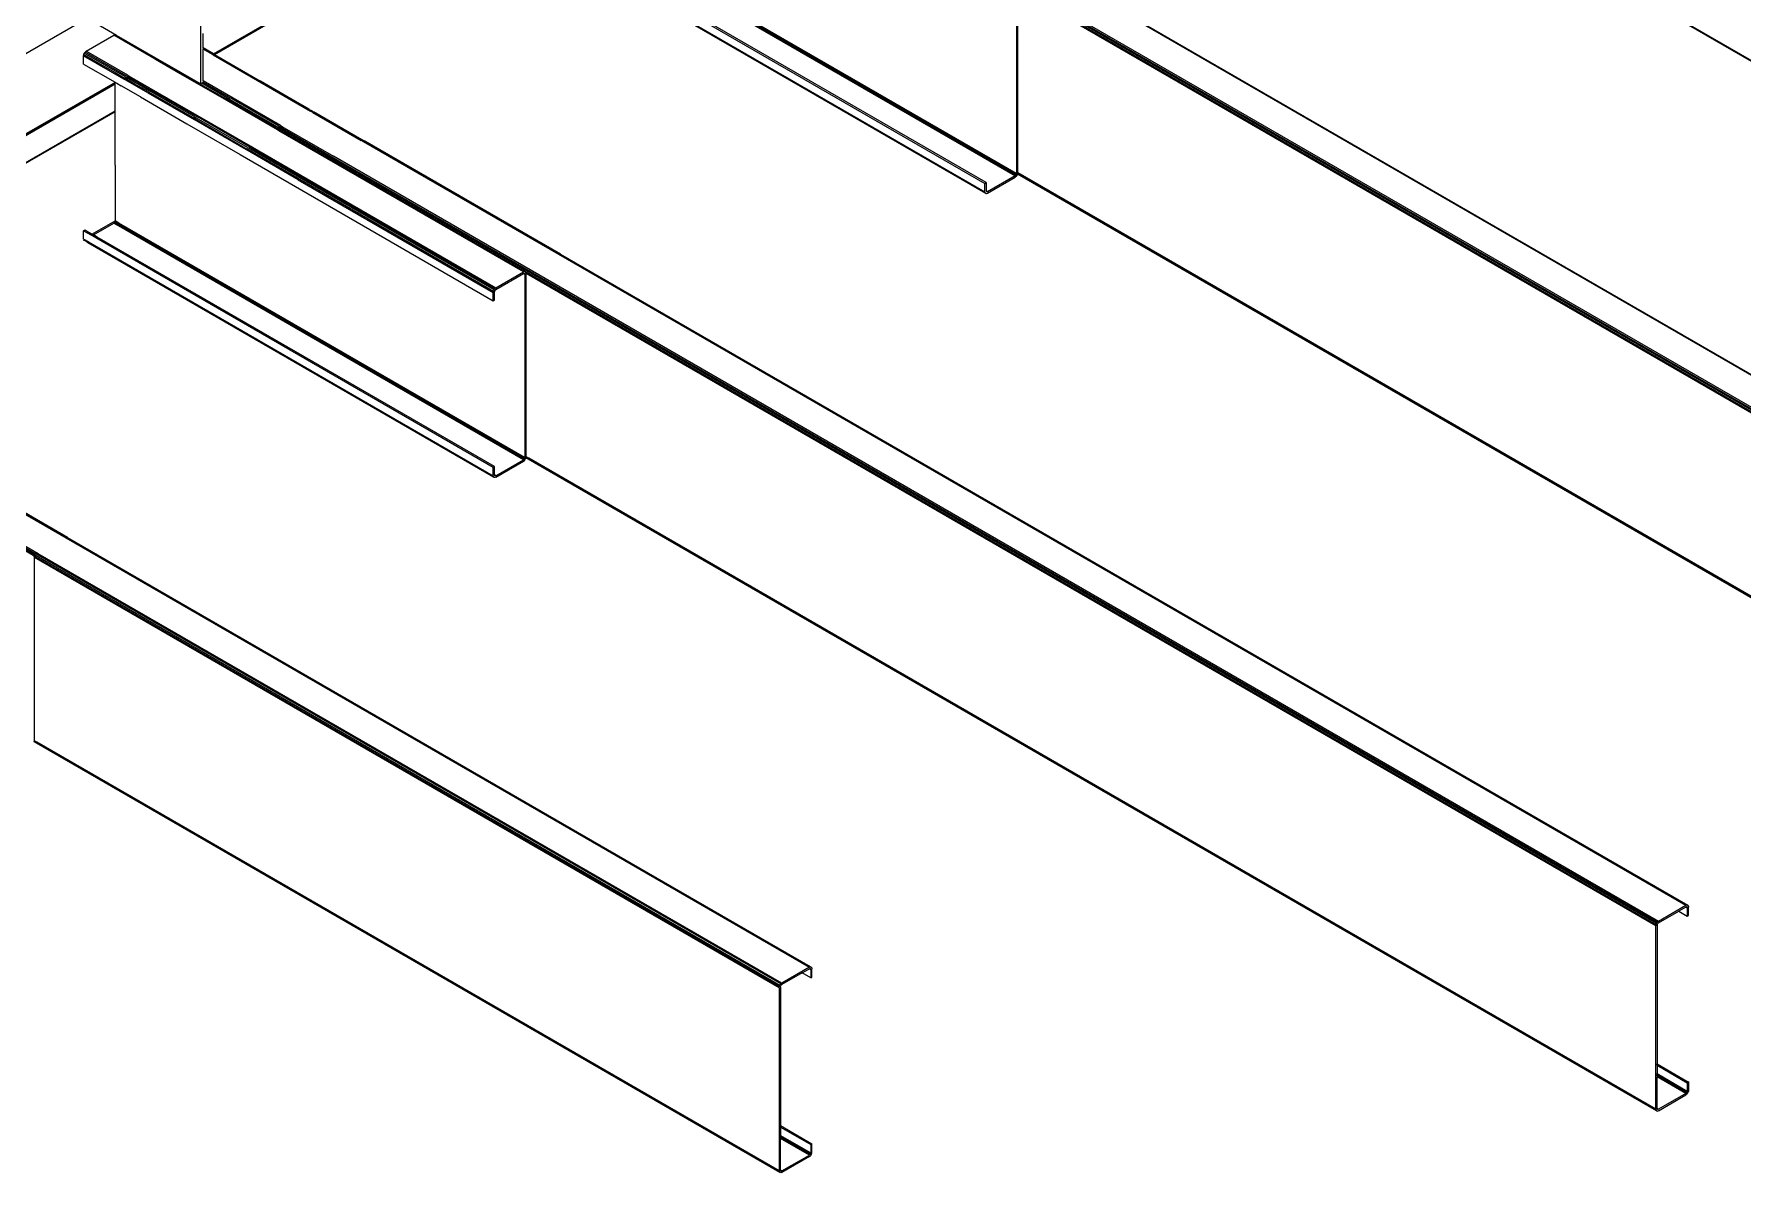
# Model space of a CAD drawing. Header units: millimetres. Extents: x 16 to 499, y 22 to 82.
# Drawn here: x 175.16 to 183.6, y 29.47 to 35.09 of the extents above; entities that cross this region are included whole.
import ezdxf

# ---------------------------------------------------------------- set-up
doc = ezdxf.new("R2010")
doc.units = ezdxf.units.MM
doc.layers.add('BARRAS_DE_ACERO', color=7, linetype='Continuous', lineweight=9)

msp = doc.modelspace()

# ---------------------------------------------------------------- linework, layer by layer
at = {"layer": 'BARRAS_DE_ACERO'}
for p, q in [((191.7077, 30.3016), (180.5596, 36.7379)), ((180.5616, 36.7414), (191.7077, 30.3063)), ((175.9825, 36.0327), (175.9825, 34.8466)), ((187.5007, 31.0002), (178.8046, 36.0209)), ((187.6487, 31.0948), (179.2171, 35.9629)), ((187.5035, 31.0066), (179.0681, 35.8768)), ((178.0011, 35.5506), (180.0063, 34.3929)), ((180.0088, 34.3949), (178.004, 35.5524)), ((177.8547, 35.4661), (179.8584, 34.3093)), ((179.8638, 34.3592), (177.8822, 35.5034)), ((180.0128, 35.309), (180.0128, 34.4041)), ((180.0193, 34.4079), (180.0193, 35.3127)), ((187.4998, 30.9939), (180.0193, 35.3127)), ((180.0387, 35.3314), (187.5127, 31.0163)), ((175.4158, 35.1663), (174.8621, 34.8466)), ((175.5681, 35.0859), (175.4288, 35.1663)), ((175.418, 35.008), (175.554, 35.0865)), ((175.554, 35.0865), (175.559, 35.0882)), ((175.7584, 34.9685), (175.554, 35.0865)), ((175.559, 35.0882), (175.5631, 35.0874)), ((175.559, 35.0882), (175.7642, 34.9697)), ((175.5678, 35.0847), (175.5631, 35.0874)), ((175.5679, 35.0853), (175.5678, 35.0847)), ((175.7649, 34.9709), (175.5678, 35.0847)), ((175.773, 34.9675), (175.5681, 35.0859)), ((175.7508, 34.9796), (175.5681, 35.0852)), ((175.9954, 35.0248), (175.9954, 35.0959)), ((175.9954, 35.0232), (175.9954, 35.0248)), ((176.0471, 34.995), (175.9954, 35.0248)), ((175.405, 34.9856), (175.6028, 34.8714)), ((175.405, 34.9444), (175.405, 34.9856)), ((175.405, 34.9444), (175.5605, 34.8547)), ((175.406, 34.9918), (175.4977, 34.9389)), ((175.6095, 34.8825), (175.4088, 34.9983)), ((175.6164, 34.8865), (175.4131, 35.004)), ((175.6235, 34.8893), (175.418, 35.008)), ((175.4977, 34.9389), (175.5605, 34.9026)), ((175.7508, 34.9796), (175.7661, 34.9708)), ((175.7584, 34.9685), (175.7602, 34.9674)), ((175.8825, 34.8969), (175.7602, 34.9674)), ((175.7642, 34.9697), (175.8838, 34.9007)), ((175.7649, 34.9709), (175.7656, 34.9705)), ((175.8854, 34.9014), (175.7656, 34.9705)), ((175.8863, 34.9021), (175.773, 34.9675)), ((176.0417, 34.9919), (175.9954, 35.0187)), ((175.9954, 34.8615), (175.9954, 35.0187)), ((176.0417, 34.9919), (176.0418, 34.9918)), ((176.0457, 34.9895), (176.0418, 34.9918)), ((176.0457, 34.9942), (176.0465, 34.9937)), ((176.0457, 34.9895), (176.5254, 34.7126)), ((176.0498, 34.9918), (176.0465, 34.9937)), ((176.0498, 34.9918), (176.2664, 34.8667)), ((176.0511, 34.9926), (176.2677, 34.8675)), ((175.5605, 34.8543), (174.961, 34.5081)), ((175.5605, 34.9026), (175.6024, 34.8784)), ((175.5605, 34.8543), (175.5605, 34.852)), ((175.6042, 34.8773), (175.6024, 34.8784)), ((175.7221, 34.8026), (175.6028, 34.8714)), ((175.6064, 34.8761), (175.6042, 34.8773)), ((175.6064, 34.8761), (175.6086, 34.8748)), ((175.6583, 34.8461), (175.6086, 34.8748)), ((175.6095, 34.8825), (175.6113, 34.8815)), ((175.6183, 34.8855), (175.6164, 34.8865)), ((175.7309, 34.8124), (175.6176, 34.8778)), ((175.6765, 34.8519), (175.6183, 34.8855)), ((175.6235, 34.8893), (175.6304, 34.8853)), ((176.1005, 34.771), (175.8825, 34.8969)), ((175.8854, 34.9014), (176.1059, 34.7741)), ((175.8858, 34.9017), (175.8897, 34.8994)), ((175.9825, 34.8466), (175.8863, 34.9021)), ((176.1045, 34.7733), (175.8879, 34.8984)), ((175.8897, 34.8994), (176.1064, 34.7744)), ((175.9954, 34.854), (175.9889, 34.8503)), ((176.3773, 34.641), (175.9954, 34.8615)), ((175.9954, 34.8615), (175.9954, 34.8548)), ((175.9954, 34.8548), (175.9954, 34.854)), ((176.2784, 34.8598), (176.2664, 34.8667)), ((176.5191, 34.7208), (176.2784, 34.8598)), ((176.5187, 34.7227), (176.2798, 34.8606)), ((175.5605, 34.8449), (174.4724, 34.2167)), ((174.9613, 34.5061), (175.5605, 34.852)), ((174.9622, 34.5041), (175.5605, 34.8496)), ((175.5605, 34.852), (175.5605, 34.8496)), ((175.6863, 34.782), (175.5907, 34.8372)), ((175.7237, 34.8083), (175.6583, 34.8461)), ((175.6765, 34.8519), (175.7378, 34.8164)), ((175.6863, 34.782), (175.915, 34.6499)), ((175.7221, 34.8026), (175.9507, 34.6706)), ((175.7278, 34.806), (175.7237, 34.8083)), ((175.9565, 34.6739), (175.7278, 34.806)), ((175.7309, 34.8124), (175.7349, 34.8101)), ((175.9515, 34.685), (175.7349, 34.8101)), ((175.9585, 34.689), (175.7378, 34.8164)), ((175.9889, 34.8503), (175.9825, 34.8466)), ((176.1134, 34.7784), (175.9889, 34.8503)), ((176.1126, 34.764), (176.1005, 34.771)), ((176.1045, 34.7733), (176.1166, 34.7663)), ((176.1059, 34.7741), (176.118, 34.7671)), ((176.357, 34.6296), (176.1064, 34.7744)), ((176.1261, 34.7711), (176.1134, 34.7784)), ((176.1261, 34.7711), (177.5945, 33.9234)), ((176.3682, 34.6395), (176.1296, 34.7773)), ((174.5857, 34.1512), (175.5605, 34.714)), ((175.5605, 34.7093), (175.0832, 34.4338)), ((175.9515, 34.685), (175.9636, 34.678)), ((175.9585, 34.689), (175.9706, 34.682)), ((175.9765, 34.6855), (176.2275, 34.5406)), ((176.3554, 34.6284), (176.1166, 34.7663)), ((176.3571, 34.629), (176.118, 34.7671)), ((176.5191, 34.7208), (176.5294, 34.7149)), ((176.5375, 34.7056), (176.5254, 34.7126)), ((176.536, 34.711), (176.5415, 34.7079)), ((176.5375, 34.7056), (176.7764, 34.5677)), ((176.7803, 34.57), (176.5415, 34.7079)), ((176.5428, 34.7087), (176.7817, 34.5708)), ((175.915, 34.6499), (176.178, 34.4981)), ((176.195, 34.5295), (175.9507, 34.6706)), ((175.9565, 34.6739), (176.214, 34.5252)), ((176.2146, 34.5331), (175.9636, 34.678)), ((176.2215, 34.5371), (175.9706, 34.682)), ((176.3554, 34.6284), (176.3568, 34.6276)), ((176.3568, 34.6276), (176.3675, 34.6214)), ((176.357, 34.6296), (176.3748, 34.6194)), ((176.3571, 34.629), (176.3571, 34.629)), ((176.3571, 34.629), (176.3613, 34.6266)), ((176.3689, 34.6222), (176.3613, 34.6266)), ((176.3675, 34.6214), (176.3721, 34.6188)), ((176.3682, 34.6395), (176.3901, 34.6269)), ((176.3689, 34.6222), (176.3755, 34.6184)), ((177.5778, 33.9181), (176.3701, 34.6153)), ((176.3721, 34.6188), (176.3741, 34.6176)), ((176.3741, 34.6176), (176.3741, 34.6176)), ((176.3748, 34.6194), (176.3803, 34.6161)), ((176.3755, 34.6184), (176.426, 34.5893)), ((176.3773, 34.641), (176.396, 34.6303)), ((176.3811, 34.6157), (176.3803, 34.6161)), ((176.3811, 34.6157), (176.6317, 34.471)), ((176.3901, 34.6269), (183.1783, 30.7076)), ((176.396, 34.6303), (176.6404, 34.4892)), ((176.2138, 34.5187), (176.195, 34.5295)), ((176.4648, 34.3738), (176.2138, 34.5187)), ((176.2141, 34.5252), (176.214, 34.5252)), ((176.2141, 34.5252), (176.2195, 34.522)), ((176.2146, 34.5331), (176.2211, 34.5294)), ((176.2195, 34.522), (177.4298, 33.8234)), ((176.2212, 34.5293), (176.2211, 34.5294)), ((176.2267, 34.5262), (176.2212, 34.5293)), ((176.2281, 34.5334), (176.2215, 34.5371)), ((176.5028, 34.3667), (176.2267, 34.5262)), ((176.2275, 34.5406), (176.2341, 34.5368)), ((176.2282, 34.5333), (176.2281, 34.5334)), ((176.2337, 34.5302), (176.2282, 34.5333)), ((176.2337, 34.5302), (177.4368, 33.8355)), ((176.2341, 34.5368), (176.2341, 34.5367)), ((176.2396, 34.5336), (176.2341, 34.5367)), ((176.2396, 34.5336), (176.4785, 34.3957)), ((176.6207, 34.4769), (176.426, 34.5893)), ((176.7885, 34.5607), (176.7764, 34.5677)), ((176.7924, 34.563), (176.7803, 34.57)), ((176.7938, 34.5638), (176.7817, 34.5708)), ((177.7526, 34.0041), (176.7885, 34.5607)), ((176.7924, 34.563), (177.7446, 34.0133)), ((177.7613, 34.0053), (176.7938, 34.5638)), ((175.5605, 34.4453), (175.5605, 34.4592)), ((176.178, 34.4981), (177.4288, 33.776)), ((176.6207, 34.4769), (176.632, 34.4703)), ((176.6317, 34.471), (177.5917, 33.9169)), ((176.4648, 34.3738), (177.4288, 33.8171)), ((176.4785, 34.3957), (177.4417, 33.8396)), ((177.4326, 33.8299), (176.5028, 34.3667)), ((179.8638, 34.3592), (179.8638, 34.3181)), ((180.0063, 34.3929), (179.8703, 34.3144)), ((180.0063, 34.3929), (180.0088, 34.3949)), ((180.0112, 34.3895), (180.0063, 34.3855)), ((180.0109, 34.3978), (180.0123, 34.401)), ((180.0155, 34.3951), (180.0112, 34.3895)), ((180.0155, 34.3951), (180.0183, 34.4016)), ((180.0183, 34.4016), (180.0184, 34.4022)), ((187.5007, 30.0838), (180.0186, 34.4037)), ((179.8584, 34.3093), (179.8574, 34.3144)), ((179.8612, 34.306), (179.8584, 34.3093)), ((179.8638, 34.3181), (179.8643, 34.3156)), ((179.8703, 34.3144), (179.8638, 34.3181)), ((179.8657, 34.314), (179.8643, 34.3156)), ((179.8679, 34.3136), (179.8643, 34.3156)), ((179.8679, 34.3136), (179.8657, 34.314)), ((179.8703, 34.3144), (179.8679, 34.3136)), ((175.405, 34.1219), (175.4115, 34.1256)), ((175.405, 34.1219), (175.4415, 34.1008)), ((175.4115, 34.1256), (175.448, 34.1045)), ((175.4658, 34.0868), (175.4415, 34.1008)), ((175.5603, 34.1694), (175.448, 34.1045)), ((175.4535, 34.1013), (175.448, 34.1045)), ((175.4722, 34.0905), (175.4536, 34.1013)), ((175.5546, 34.1597), (175.554, 34.1592)), ((175.554, 34.1592), (175.567, 34.1517)), ((175.5586, 34.1641), (175.5565, 34.1612)), ((175.5565, 34.1612), (175.5569, 34.161)), ((177.5803, 32.9928), (175.5569, 34.161)), ((177.5823, 32.9956), (175.5586, 34.1641)), ((175.5603, 34.1694), (175.56, 34.1673)), ((175.5605, 34.1705), (175.5613, 34.1699)), ((175.58, 34.1592), (175.5613, 34.1699)), ((177.5838, 32.9989), (175.564, 34.1651)), ((175.4059, 34.0802), (175.405, 34.0807)), ((175.4059, 34.0802), (175.411, 34.0773)), ((175.406, 34.0756), (175.4074, 34.0748)), ((175.4088, 34.0724), (175.4069, 34.0745)), ((175.4262, 34.0639), (175.4074, 34.0748)), ((175.411, 34.0773), (175.4114, 34.077)), ((175.4302, 34.0662), (175.4114, 34.077)), ((175.4262, 34.0639), (177.4298, 32.9071)), ((177.4288, 32.9534), (175.4658, 34.0868)), ((177.4353, 32.9572), (175.4722, 34.0905)), ((183.3242, 30.7919), (177.7446, 34.0133)), ((183.3193, 30.7901), (177.7526, 34.0041)), ((177.7613, 34.0053), (183.3285, 30.7911)), ((177.4417, 33.8396), (177.5778, 33.9181)), ((177.4417, 33.8321), (177.5778, 33.9106)), ((177.5803, 33.9114), (177.5778, 33.9106)), ((177.5778, 33.9106), (177.5842, 33.9069)), ((177.5803, 33.9114), (177.5838, 33.9094)), ((177.5803, 33.9114), (177.5823, 33.911)), ((177.5823, 33.911), (177.5838, 33.9094)), ((177.5838, 33.9094), (177.5842, 33.9069)), ((177.5842, 33.9069), (177.5842, 33.002)), ((177.5869, 33.919), (177.5897, 33.9157)), ((177.5907, 33.9106), (177.5897, 33.9157)), ((183.1704, 30.6892), (177.5907, 33.9106)), ((183.1714, 30.6955), (177.5917, 33.9169)), ((177.4288, 33.8171), (177.4298, 33.8234)), ((177.4288, 33.776), (177.4288, 33.8171)), ((177.4288, 33.776), (177.4353, 33.7797)), ((177.4298, 33.8234), (177.4326, 33.8299)), ((177.4368, 33.8355), (177.4326, 33.8299)), ((177.4353, 33.8208), (177.4358, 33.824)), ((177.4353, 33.7797), (177.4353, 33.8208)), ((177.4372, 33.8272), (177.4358, 33.824)), ((177.4368, 33.8355), (177.4417, 33.8396)), ((177.4372, 33.8272), (177.4393, 33.83)), ((177.4417, 33.8321), (177.4393, 33.83)), ((175.1816, 32.5272), (173.973, 33.225)), ((174.2095, 33.0815), (175.1702, 32.5269)), ((174.3599, 33.1586), (178.9899, 30.4855)), ((175.3254, 32.6074), (174.3652, 33.1616)), ((175.1686, 32.5116), (174.2037, 33.0687)), ((174.2111, 33.0726), (178.8448, 30.3973)), ((177.5823, 32.9956), (177.5838, 32.9989)), ((177.5897, 32.9995), (177.5869, 32.993)), ((177.5897, 32.9995), (177.5898, 33.0001)), ((177.5901, 33.0016), (177.5898, 33.0001)), ((177.5898, 33.0001), (177.5899, 33)), ((183.1742, 29.7759), (177.5899, 33)), ((177.5907, 33.0058), (177.5901, 33.0016)), ((183.1714, 29.7792), (177.5901, 33.0016)), ((183.1704, 29.7844), (177.6037, 32.9983)), ((177.4288, 32.9534), (177.4353, 32.9572)), ((177.4358, 32.9134), (177.4353, 32.916)), ((177.4372, 32.9118), (177.4358, 32.9134)), ((177.4393, 32.9114), (177.4358, 32.9134)), ((177.4417, 32.9048), (177.5778, 32.9833)), ((177.5778, 32.9908), (177.5803, 32.9928)), ((177.5778, 32.9833), (177.5827, 32.9873)), ((177.5803, 32.9928), (177.5823, 32.9956)), ((177.5827, 32.9873), (177.5869, 32.993)), ((177.4288, 32.9123), (177.4298, 32.9071)), ((177.4326, 32.9039), (177.4298, 32.9071)), ((177.4368, 32.9031), (177.4326, 32.9039)), ((177.4417, 32.9048), (177.4368, 32.9031)), ((177.4393, 32.9114), (177.4372, 32.9118)), ((177.4417, 32.9123), (177.4393, 32.9114)), ((178.9949, 30.4872), (175.3231, 32.6071)), ((175.3254, 32.6074), (178.999, 30.4864)), ((175.1622, 32.5085), (175.1612, 32.5136)), ((175.1622, 31.6037), (175.1622, 32.5085)), ((178.8409, 30.3845), (175.1622, 32.5085)), ((175.1686, 32.5116), (178.842, 30.3908)), ((178.849, 30.403), (175.1702, 32.5269)), ((178.8539, 30.407), (175.1816, 32.5272)), ((175.1613, 31.5979), (175.1615, 31.5994)), ((175.1622, 31.6037), (175.1615, 31.5994)), ((178.842, 29.4746), (175.1615, 31.5994)), ((175.1751, 31.5962), (175.1622, 31.6037)), ((178.8409, 29.4797), (175.1751, 31.5962)), ((183.3193, 30.7901), (183.1833, 30.7116)), ((183.1833, 30.7042), (183.2837, 30.7621)), ((183.3193, 30.7826), (183.2837, 30.7621)), ((183.2837, 30.7621), (183.3258, 30.7378)), ((183.3242, 30.7919), (183.3193, 30.7901)), ((183.3218, 30.7835), (183.3193, 30.7826)), ((183.3193, 30.7826), (183.3258, 30.7789)), ((183.3239, 30.7831), (183.3253, 30.7815)), ((183.3285, 30.7911), (183.3242, 30.7919)), ((183.3253, 30.7815), (183.3258, 30.7789)), ((183.3258, 30.7789), (183.3258, 30.7378)), ((183.3258, 30.7378), (183.3323, 30.7415)), ((183.3313, 30.7878), (183.3285, 30.7911)), ((183.3313, 30.7878), (183.3323, 30.7826)), ((183.3323, 30.7415), (183.3323, 30.7826)), ((183.1714, 30.6955), (183.1704, 30.6892)), ((183.1704, 29.7844), (183.1704, 30.6892)), ((183.1742, 30.7019), (183.1783, 30.7076)), ((183.1773, 30.6961), (183.1769, 30.6929)), ((183.1769, 30.6929), (183.1769, 30.0087)), ((183.1773, 30.6961), (183.1787, 30.6993)), ((183.1833, 30.7116), (183.1783, 30.7076)), ((183.1787, 30.6993), (183.1809, 30.7022)), ((183.1809, 30.7022), (183.1833, 30.7042)), ((178.9899, 30.4855), (178.8539, 30.407)), ((178.9543, 30.4575), (178.9899, 30.478)), ((178.9899, 30.4855), (178.9949, 30.4872)), ((178.9924, 30.4789), (178.9899, 30.478)), ((178.9924, 30.4789), (178.9945, 30.4785)), ((178.9924, 30.4789), (178.9959, 30.4769)), ((178.9959, 30.4769), (178.9945, 30.4785)), ((178.999, 30.4864), (178.9949, 30.4872)), ((178.9964, 30.4743), (178.9959, 30.4769)), ((179.0019, 30.4832), (178.999, 30.4864)), ((179.0019, 30.4832), (179.0029, 30.478)), ((179.0029, 30.4369), (179.0029, 30.478)), ((178.8409, 30.3845), (178.842, 30.3908)), ((178.8409, 30.3845), (178.8409, 29.4797)), ((178.842, 30.3908), (178.8448, 30.3973)), ((178.8448, 30.3973), (178.849, 30.403)), ((178.8474, 30.3883), (178.8479, 30.3914)), ((178.8479, 30.3914), (178.8494, 30.3947)), ((178.8539, 30.407), (178.849, 30.403)), ((178.8494, 30.3947), (178.8514, 30.3975)), ((178.8514, 30.3975), (178.8539, 30.3995)), ((178.9543, 30.4575), (178.8539, 30.3995)), ((178.9964, 30.4331), (178.9543, 30.4575)), ((178.9964, 30.4331), (179.0029, 30.4369)), ((183.1769, 30.0012), (183.1769, 30.0087)), ((183.1769, 30.0087), (183.3241, 29.9237)), ((183.1769, 30.0012), (183.3258, 29.9152)), ((183.1769, 30.0012), (183.1769, 29.9601)), ((183.1769, 29.9486), (183.1769, 29.9451)), ((183.1769, 29.7881), (183.1769, 29.9451)), ((183.3193, 29.8629), (183.1769, 29.9451)), ((183.3241, 29.9237), (183.3323, 29.9189)), ((183.3323, 29.9189), (183.3258, 29.9152)), ((183.3323, 29.8778), (183.3313, 29.8715)), ((183.3323, 29.9189), (183.3323, 29.8778)), ((183.1833, 29.7769), (183.3193, 29.8554)), ((183.3242, 29.8594), (183.3193, 29.8554)), ((183.3242, 29.8594), (183.3285, 29.8651)), ((183.3285, 29.8651), (183.3313, 29.8715)), ((183.1704, 29.7844), (183.1714, 29.7792)), ((183.1714, 29.7792), (183.1742, 29.7759)), ((183.1742, 29.7759), (183.1783, 29.7751)), ((183.1773, 29.7856), (183.1769, 29.7881)), ((183.1833, 29.7844), (183.1769, 29.7881)), ((183.1833, 29.7769), (183.1783, 29.7751)), ((183.1809, 29.7835), (183.1787, 29.7839)), ((183.1833, 29.7844), (183.1809, 29.7835)), ((178.8474, 29.6966), (178.8474, 29.7041)), ((178.8474, 29.6966), (178.9964, 29.6106)), ((178.8474, 29.6966), (178.8474, 29.6555)), ((178.8474, 29.6555), (178.8474, 29.652)), ((178.8474, 29.6555), (178.9964, 29.5694)), ((178.8474, 29.648), (178.8474, 29.652)), ((178.8474, 29.648), (178.8474, 29.6439)), ((178.8474, 29.6405), (178.8474, 29.6439)), ((178.9899, 29.5582), (178.8474, 29.6405)), ((178.8474, 29.4834), (178.8474, 29.6405)), ((178.8539, 29.4797), (178.9899, 29.5582)), ((178.9899, 29.5508), (178.8539, 29.4722)), ((178.9924, 29.5602), (178.9899, 29.5582)), ((178.9899, 29.5508), (178.9949, 29.5548)), ((178.999, 29.5604), (178.9949, 29.5548)), ((178.999, 29.5604), (179.0019, 29.5669)), ((179.0019, 29.5669), (179.0029, 29.5732)), ((179.0029, 29.5732), (179.0029, 29.6143)), ((178.8409, 29.4797), (178.842, 29.4746)), ((178.8448, 29.4713), (178.842, 29.4746)), ((178.849, 29.4705), (178.8448, 29.4713)), ((178.8539, 29.4797), (178.8474, 29.4834)), ((178.8479, 29.4809), (178.8474, 29.4834)), ((178.8479, 29.4809), (178.8514, 29.4789)), ((178.8479, 29.4809), (178.8494, 29.4793)), ((178.8539, 29.4722), (178.849, 29.4705)), ((178.8514, 29.4789), (178.8494, 29.4793)), ((178.8539, 29.4797), (178.8514, 29.4789))]:
    msp.add_line(p, q, dxfattribs=at)
for points in [[(176.0471, 34.995), (176.0472, 34.9949), (176.957, 35.5203), (176.8436, 35.5857)], [(180.0088, 34.3949), (180.0109, 34.3978), (178.0057, 35.5554), (178.002, 35.5575)], [(178.0056, 35.5596), (180.0123, 34.401), (180.0128, 34.4041), (178.0126, 35.559)], [(176.0472, 34.9949), (176.0511, 34.9926), (176.9611, 35.5179)], [(177.8587, 35.4683), (179.8574, 34.3144), (179.8574, 34.3555)], [(177.8942, 35.4889), (179.8574, 34.3555), (179.8638, 34.3592)], [(180.1802, 35.4113), (187.6537, 31.0965), (187.6579, 31.0957)], [(179.8612, 34.306), (178.1043, 35.3204), (178.0922, 35.3274)], [(180.0328, 35.328), (187.5077, 31.0123), (187.5127, 31.0163)], [(175.5681, 35.0859), (175.5679, 35.0853), (175.5681, 35.0852)], [(176.0457, 34.9942), (175.9954, 35.0232), (175.9954, 35.0187)], [(175.405, 34.9856), (175.406, 34.9918), (175.4088, 34.9983), (175.4131, 35.004), (175.418, 35.008)], [(175.8858, 34.9017), (175.8856, 34.9018), (175.7724, 34.9672), (175.7661, 34.9708)], [(175.5626, 34.8534), (175.5605, 34.8547), (175.5605, 34.8543)], [(175.6113, 34.8815), (175.6135, 34.8802), (175.6176, 34.8778)], [(175.6304, 34.8853), (175.9645, 34.6924), (175.9765, 34.6855)], [(175.8879, 34.8984), (175.8852, 34.8999), (175.8845, 34.9003), (175.8838, 34.9007)], [(175.9954, 34.8548), (176.1205, 34.7825), (176.1296, 34.7773)], [(174.9622, 34.5041), (174.4683, 34.219), (174.4705, 34.2177), (175.5605, 34.847)], [(175.5605, 34.714), (175.5605, 34.8449), (175.5605, 34.847), (175.5605, 34.8496)], [(175.5629, 34.8532), (175.5627, 34.8533), (175.5626, 34.8534)], [(175.5629, 34.8532), (175.5689, 34.8497), (175.5907, 34.8372)], [(175.5605, 34.4592), (175.5605, 34.7093), (175.5605, 34.714)], [(176.3701, 34.6153), (176.3635, 34.6191), (176.1126, 34.764)], [(176.536, 34.711), (176.5359, 34.7111), (176.5294, 34.7149)], [(177.5778, 33.9181), (177.5827, 33.9198), (176.3741, 34.6176)], [(175.5605, 34.4453), (175.5605, 34.1705), (175.5603, 34.1694)], [(177.5827, 33.9198), (177.5869, 33.919), (176.632, 34.4703)], [(183.1833, 30.7116), (177.6102, 33.9293), (176.6404, 34.4892)], [(179.8612, 34.306), (179.8653, 34.3052), (179.8703, 34.3069), (180.0063, 34.3855)], [(187.4998, 30.089), (180.0193, 34.4079), (180.0186, 34.4037), (180.0184, 34.4022), (187.5035, 30.0806)], [(175.4052, 34.0798), (175.405, 34.0807), (175.405, 34.1219)], [(175.4535, 34.1013), (175.5546, 34.1597), (175.5565, 34.1612)], [(175.4535, 34.1013), (175.4536, 34.1013), (175.554, 34.1592)], [(175.564, 34.1651), (175.56, 34.1673), (175.5586, 34.1641)], [(177.4417, 32.9123), (177.5778, 32.9908), (175.567, 34.1517)], [(177.5838, 32.9989), (177.5842, 33.002), (175.58, 34.1592)], [(175.6636, 33.9252), (175.4248, 34.0631), (175.4192, 34.0663)], [(175.4302, 34.0662), (177.4288, 32.9123), (177.4288, 32.9534)], [(177.4326, 32.9039), (175.6757, 33.9183), (175.6636, 33.9252)], [(177.6037, 32.9983), (177.5907, 33.0058), (177.5907, 33.9106)], [(183.1714, 30.6955), (183.1742, 30.7019), (177.5945, 33.9234)], [(175.3231, 32.6071), (174.3639, 33.1609), (174.3518, 33.1679)], [(177.4417, 32.9123), (177.4353, 32.916), (177.4353, 32.9572)], [(178.8448, 29.4713), (175.1613, 31.5979), (175.1612, 31.5974)], [(183.3239, 30.7831), (183.3218, 30.7835), (183.3253, 30.7815)], [(178.9899, 30.478), (178.9964, 30.4743), (178.9964, 30.4331)], [(178.8474, 30.3883), (178.8474, 29.7041), (179.0029, 29.6143)], [(183.1769, 29.9567), (183.1769, 29.9601), (183.3258, 29.8741)], [(183.3258, 29.9152), (183.3258, 29.8741), (183.3253, 29.871), (183.1769, 29.9567), (183.1769, 29.9526)], [(183.1769, 29.9486), (183.1769, 29.9526), (183.3239, 29.8677), (183.3253, 29.871)], [(183.1769, 29.9486), (183.3218, 29.8649), (183.3239, 29.8677)], [(183.3218, 29.8649), (183.3193, 29.8629), (183.1833, 29.7844)], [(183.1787, 29.7839), (183.1773, 29.7856), (183.1809, 29.7835)], [(178.8474, 29.652), (178.9959, 29.5663), (178.9964, 29.5694)], [(178.8474, 29.648), (178.9945, 29.5631), (178.9959, 29.5663)], [(178.8474, 29.6439), (178.9924, 29.5602), (178.9945, 29.5631)], [(179.0029, 29.6143), (178.9964, 29.6106), (178.9964, 29.5694)]]:
    msp.add_lwpolyline(points, dxfattribs=at)

doc.saveas('drawing.dxf')
